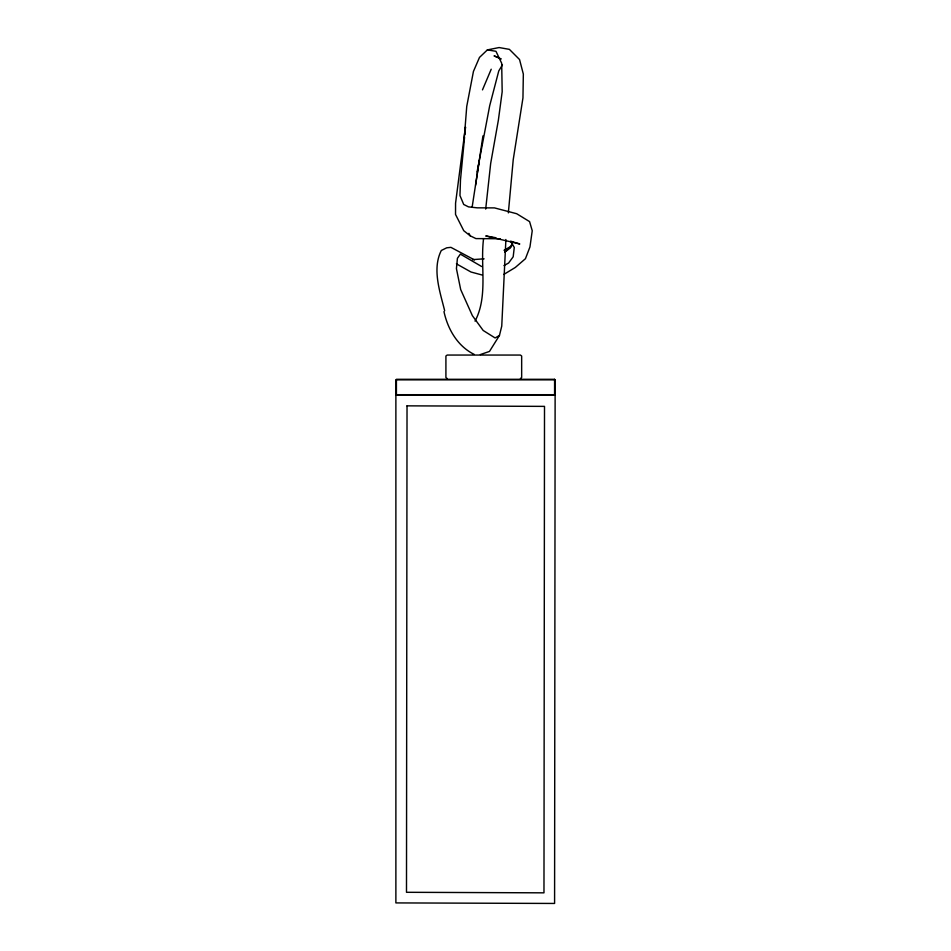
<?xml version="1.0" encoding="UTF-8"?>
<svg xmlns="http://www.w3.org/2000/svg" width="951" height="951" viewBox="0 0 951 951"><rect width="100%" height="100%" fill="white"/><g stroke="black" fill="none" stroke-linecap="round" stroke-linejoin="round"><path stroke-width="1.43" d="M483.572 238.618C480.065 265.935 488.315 295.892 475.048 321.153M505.896 239.497L501.748 326.122L499.453 335.453L489.48 351.43L480.374 354.557M464.171 139.179L466.739 106.453L473.432 71.444L479.482 57.429L487.376 49.892L499.109 47.55L509.391 49.357L519.543 59.533L523.335 74.071L522.955 97.941L513.231 159.649L508.345 212.881M485.688 209.089L490.68 163.453L498.383 120.099L502.176 91.76L501.688 63.253L495.97 51.306L487.376 49.892M464.552 137.372L460.486 179.917L459.963 195.549L463.708 204.465L468.474 206.866L477.176 207.841L494.484 207.9L516.702 213.725L529.588 221.619L532.239 230.736L529.957 246.927L525.439 258.708L515.311 267.457L503.768 274.459M464.825 134.448L465.526 127.113M465.431 127.101L455.565 203.193L455.529 214.451L463.755 230.701L470.174 235.8L475.916 238.594L500.178 238.749M472.124 207.235L479.28 160.612L489.694 105.716L498.764 70.956L502.425 64.87M475.571 185.267L482.942 135.898M477.057 171.893L479.28 160.612M482.478 89.881L491.215 69.221M512.541 243.064L509.938 247.89L504.708 252.265L511.127 246.998M520.399 378.51L521.659 377.571L521.659 355.995L520.399 355.056L447.172 355.056L445.912 355.995L445.912 377.571L447.172 378.51M499.453 335.453L495.126 337.962L483.179 330.472L472.374 315.649L460.688 289.556L456.421 268.598L457.419 258.303L460.355 254.131L481.705 266.553M504.03 250.291L511.745 245.857M503.982 265.555L508.607 263.023L513.183 256.794L514.277 247.462L510.628 241.162L519.781 243.979L485.783 235.955L495.84 237.726M472.516 259.635L484.095 258.827M482.276 275.053L471.018 272.022L456.409 263.831M499.156 57.963L494.068 55.871L501.272 58.938M474.49 259.92L450.917 247.355L446.732 247.807L441.312 250.482C431.909 269.014 440.004 291.719 444.664 310.715M474.228 354.426C457.597 346.235 447.826 329.296 443.962 311.619M468.902 233.34L470.174 235.8M555.122 395.759L554.588 903.45L395.878 902.915L395.878 395.759M407.028 405.851L406.493 892.3L543.972 892.834L544.507 406.374L407.028 405.851M554.588 379.306L396.412 379.306L396.412 395.236L554.588 395.236L554.588 379.306M555.122 379.841L395.878 379.841L395.878 394.701L555.122 394.701L555.122 379.841"/></g></svg>
